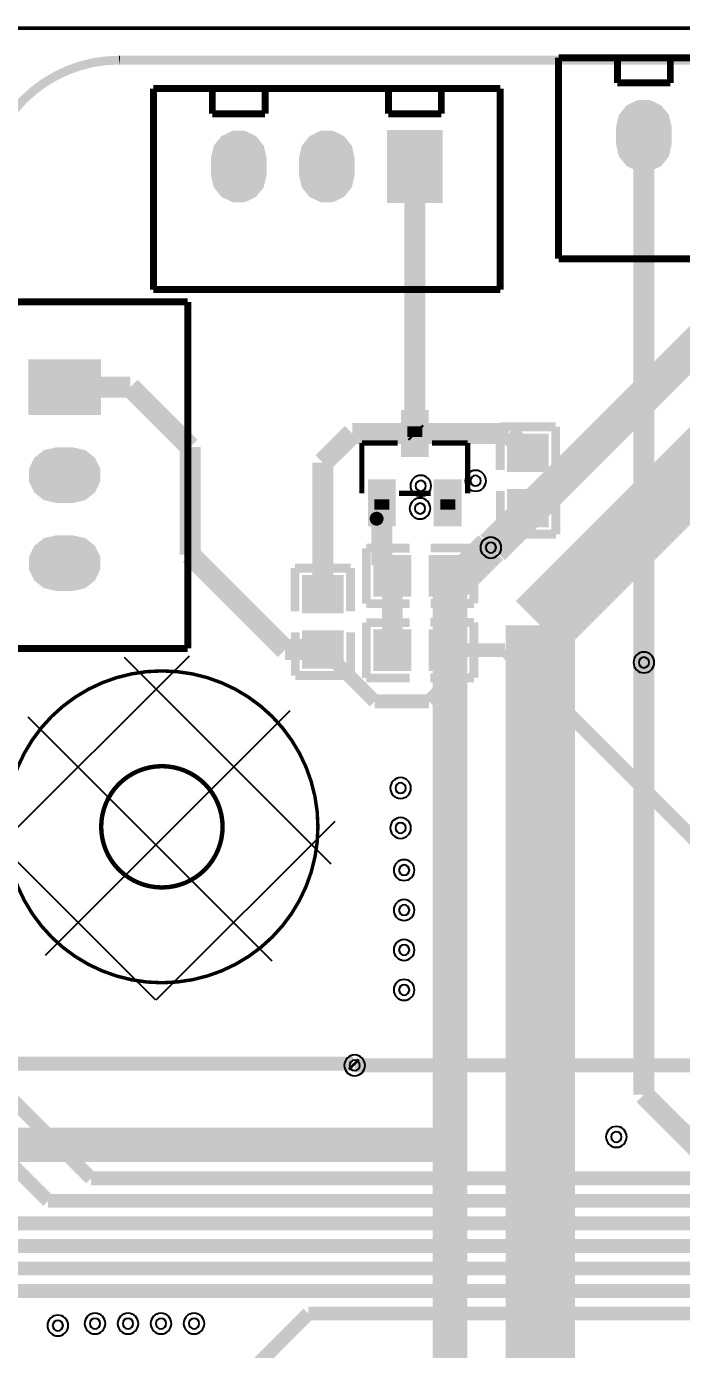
# Model space of a CAD drawing. Header units: millimetres. Extents: x 0 to 135, y -1 to 106.
# Drawn here: x 45.66 to 64.55, y 61.76 to 99.95 of the extents above; entities that cross this region are included whole.
import ezdxf

# ---------------------------------------------------------------- set-up
doc = ezdxf.new("R2010")
doc.units = ezdxf.units.MM
doc.header["$MEASUREMENT"] = 0
for name, color, linetype, true_color in [('Board-Outline-Layer', 7, 'Continuous', 0xff00ff), ('Bottom-Layer', 7, 'Continuous', 0x0000ff), ('Bottom-Paste-Mask-Layer', 7, 'Continuous', 0x800000), ('Bottom-Solder-Mask-Layer', 7, 'Continuous', 0xaa00ff), ('Document-Layer', 7, 'Continuous', 0x6464ff), ('Hole-Layer', 7, 'Continuous', 0x222222), ('Multi-Layer', 7, 'Continuous', 0xc0c0c0), ('Pin-Soldering-Layer', 7, 'Continuous', 0xcc9999), ('Top-Layer', 7, 'Continuous', 0xff0000), ('Top-Paste-Mask-Layer', 7, 'Continuous', 0x808080), ('Top-Silkscreen-Layer', 7, 'Continuous', 0xffcc00), ('Top-Solder-Mask-Layer', 7, 'Continuous', 0x800080)]:
    doc.layers.add(name, color=color, linetype=linetype, true_color=true_color)

msp = doc.modelspace()

# ---------------------------------------------------------------- hatches: boundary and pattern name
at = {"layer": 'Bottom-Layer'}
for points in [[(62.715, 97.047), (62.789, 97.373), (62.997, 97.633), (63.298, 97.778), (63.632, 97.778), (63.933, 97.633), (64.141, 97.373), (64.215, 97.047), (64.215, 96.547), (64.141, 96.222), (63.933, 95.961), (63.632, 95.816), (63.298, 95.816), (62.997, 95.961), (62.789, 96.222), (62.715, 96.547)], [(51.031, 96.158), (51.105, 96.484), (51.313, 96.744), (51.614, 96.889), (51.948, 96.889), (52.249, 96.744), (52.457, 96.484), (52.531, 96.158), (52.531, 95.658), (52.457, 95.333), (52.249, 95.072), (51.948, 94.927), (51.614, 94.927), (51.313, 95.072), (51.105, 95.333), (51.031, 95.658)], [(53.571, 96.158), (53.645, 96.484), (53.853, 96.744), (54.154, 96.889), (54.488, 96.889), (54.789, 96.744), (54.997, 96.484), (55.071, 96.158), (55.071, 95.658), (54.997, 95.333), (54.789, 95.072), (54.488, 94.927), (54.154, 94.927), (53.853, 95.072), (53.645, 95.333), (53.571, 95.658)], [(57.611, 96.908), (57.611, 94.908), (56.111, 94.908), (56.111, 96.908)], [(45.76, 90.29), (47.76, 90.29), (47.76, 88.79), (45.76, 88.79)], [(46.51, 86.25), (46.185, 86.325), (45.924, 86.533), (45.779, 86.833), (45.779, 87.167), (45.924, 87.468), (46.185, 87.676), (46.51, 87.75), (47.01, 87.75), (47.335, 87.676), (47.596, 87.468), (47.741, 87.167), (47.741, 86.833), (47.596, 86.533), (47.335, 86.325), (47.01, 86.25)], [(46.51, 83.71), (46.185, 83.784), (45.924, 83.993), (45.779, 84.293), (45.779, 84.627), (45.924, 84.928), (46.185, 85.136), (46.51, 85.21), (47.01, 85.21), (47.335, 85.136), (47.596, 84.928), (47.741, 84.627), (47.741, 84.293), (47.596, 83.993), (47.335, 83.784), (47.01, 83.71)]]:
    msp.add_hatch(color=256, dxfattribs=at).paths.add_polyline_path(points)
at = {"layer": 'Bottom-Paste-Mask-Layer'}
for points in [[(62.715, 97.047), (62.789, 97.373), (62.997, 97.633), (63.298, 97.778), (63.632, 97.778), (63.933, 97.633), (64.141, 97.373), (64.215, 97.047), (64.215, 96.547), (64.141, 96.222), (63.933, 95.961), (63.632, 95.816), (63.298, 95.816), (62.997, 95.961), (62.789, 96.222), (62.715, 96.547)], [(51.031, 96.158), (51.105, 96.484), (51.313, 96.744), (51.614, 96.889), (51.948, 96.889), (52.249, 96.744), (52.457, 96.484), (52.531, 96.158), (52.531, 95.658), (52.457, 95.333), (52.249, 95.072), (51.948, 94.927), (51.614, 94.927), (51.313, 95.072), (51.105, 95.333), (51.031, 95.658)], [(53.571, 96.158), (53.645, 96.484), (53.853, 96.744), (54.154, 96.889), (54.488, 96.889), (54.789, 96.744), (54.997, 96.484), (55.071, 96.158), (55.071, 95.658), (54.997, 95.333), (54.789, 95.072), (54.488, 94.927), (54.154, 94.927), (53.853, 95.072), (53.645, 95.333), (53.571, 95.658)], [(57.611, 96.908), (57.611, 94.908), (56.111, 94.908), (56.111, 96.908)], [(45.76, 90.29), (47.76, 90.29), (47.76, 88.79), (45.76, 88.79)], [(46.51, 86.25), (46.185, 86.325), (45.924, 86.533), (45.779, 86.833), (45.779, 87.167), (45.924, 87.468), (46.185, 87.676), (46.51, 87.75), (47.01, 87.75), (47.335, 87.676), (47.596, 87.468), (47.741, 87.167), (47.741, 86.833), (47.596, 86.533), (47.335, 86.325), (47.01, 86.25)], [(46.51, 83.71), (46.185, 83.784), (45.924, 83.993), (45.779, 84.293), (45.779, 84.627), (45.924, 84.928), (46.185, 85.136), (46.51, 85.21), (47.01, 85.21), (47.335, 85.136), (47.596, 84.928), (47.741, 84.627), (47.741, 84.293), (47.596, 83.993), (47.335, 83.784), (47.01, 83.71)]]:
    msp.add_hatch(color=256, dxfattribs=at).paths.add_polyline_path(points)
at = {"layer": 'Bottom-Solder-Mask-Layer'}
for points in [[(62.664, 97.047), (62.743, 97.395), (62.966, 97.673), (63.287, 97.828), (63.643, 97.828), (63.964, 97.673), (64.187, 97.395), (64.266, 97.047), (64.266, 96.547), (64.187, 96.2), (63.964, 95.921), (63.643, 95.766), (63.287, 95.766), (62.966, 95.921), (62.743, 96.2), (62.664, 96.547)], [(50.98, 96.158), (51.059, 96.506), (51.282, 96.784), (51.603, 96.939), (51.959, 96.939), (52.28, 96.784), (52.503, 96.506), (52.582, 96.158), (52.582, 95.658), (52.503, 95.311), (52.28, 95.032), (51.959, 94.877), (51.603, 94.877), (51.282, 95.032), (51.059, 95.311), (50.98, 95.658)], [(53.52, 96.158), (53.599, 96.506), (53.822, 96.784), (54.143, 96.939), (54.499, 96.939), (54.82, 96.784), (55.043, 96.506), (55.122, 96.158), (55.122, 95.658), (55.043, 95.311), (54.82, 95.032), (54.499, 94.877), (54.143, 94.877), (53.822, 95.032), (53.599, 95.311), (53.52, 95.658)], [(57.662, 96.959), (57.662, 94.857), (56.06, 94.857), (56.06, 96.959)], [(45.709, 90.341), (47.811, 90.341), (47.811, 88.739), (45.709, 88.739)], [(46.51, 86.199), (46.162, 86.279), (45.884, 86.501), (45.729, 86.822), (45.729, 87.178), (45.884, 87.5), (46.162, 87.722), (46.51, 87.801), (47.01, 87.801), (47.357, 87.722), (47.636, 87.5), (47.791, 87.178), (47.791, 86.822), (47.636, 86.501), (47.357, 86.279), (47.01, 86.199)], [(46.51, 83.659), (46.162, 83.739), (45.884, 83.961), (45.729, 84.282), (45.729, 84.638), (45.884, 84.96), (46.162, 85.182), (46.51, 85.261), (47.01, 85.261), (47.357, 85.182), (47.636, 84.96), (47.791, 84.638), (47.791, 84.282), (47.636, 83.961), (47.357, 83.739), (47.01, 83.659)]]:
    msp.add_hatch(color=256, dxfattribs=at).paths.add_polyline_path(points)
at = {"layer": 'Hole-Layer'}
for points in [[(63.015, 96.797, 1), (63.915, 96.797, 1)], [(51.331, 95.908, 1), (52.231, 95.908, 1)], [(53.871, 95.908, 1), (54.771, 95.908, 1)], [(56.411, 95.908, 1), (57.311, 95.908, 1)], [(46.31, 89.54, 1), (47.21, 89.54, 1)], [(46.31, 87, 1), (47.21, 87, 1)], [(46.31, 84.46, 1), (47.21, 84.46, 1)]]:
    msp.add_hatch(color=256, dxfattribs=at).paths.add_polyline_path(points)
at = {"layer": 'Multi-Layer'}
for points in [[(62.715, 97.047), (62.789, 97.373), (62.997, 97.633), (63.298, 97.778), (63.632, 97.778), (63.933, 97.633), (64.141, 97.373), (64.215, 97.047), (64.215, 96.547), (64.141, 96.222), (63.933, 95.961), (63.632, 95.816), (63.298, 95.816), (62.997, 95.961), (62.789, 96.222), (62.715, 96.547)], [(62.715, 97.047), (62.789, 97.373), (62.997, 97.633), (63.298, 97.778), (63.632, 97.778), (63.933, 97.633), (64.141, 97.373), (64.215, 97.047), (64.215, 96.547), (64.141, 96.222), (63.933, 95.961), (63.632, 95.816), (63.298, 95.816), (62.997, 95.961), (62.789, 96.222), (62.715, 96.547)], [(62.715, 97.047), (62.789, 97.373), (62.997, 97.633), (63.298, 97.778), (63.632, 97.778), (63.933, 97.633), (64.141, 97.373), (64.215, 97.047), (64.215, 96.547), (64.141, 96.222), (63.933, 95.961), (63.632, 95.816), (63.298, 95.816), (62.997, 95.961), (62.789, 96.222), (62.715, 96.547)], [(51.031, 96.158), (51.105, 96.484), (51.313, 96.744), (51.614, 96.889), (51.948, 96.889), (52.249, 96.744), (52.457, 96.484), (52.531, 96.158), (52.531, 95.658), (52.457, 95.333), (52.249, 95.072), (51.948, 94.927), (51.614, 94.927), (51.313, 95.072), (51.105, 95.333), (51.031, 95.658)], [(51.031, 96.158), (51.105, 96.484), (51.313, 96.744), (51.614, 96.889), (51.948, 96.889), (52.249, 96.744), (52.457, 96.484), (52.531, 96.158), (52.531, 95.658), (52.457, 95.333), (52.249, 95.072), (51.948, 94.927), (51.614, 94.927), (51.313, 95.072), (51.105, 95.333), (51.031, 95.658)], [(51.031, 96.158), (51.105, 96.484), (51.313, 96.744), (51.614, 96.889), (51.948, 96.889), (52.249, 96.744), (52.457, 96.484), (52.531, 96.158), (52.531, 95.658), (52.457, 95.333), (52.249, 95.072), (51.948, 94.927), (51.614, 94.927), (51.313, 95.072), (51.105, 95.333), (51.031, 95.658)], [(53.571, 96.158), (53.645, 96.484), (53.853, 96.744), (54.154, 96.889), (54.488, 96.889), (54.789, 96.744), (54.997, 96.484), (55.071, 96.158), (55.071, 95.658), (54.997, 95.333), (54.789, 95.072), (54.488, 94.927), (54.154, 94.927), (53.853, 95.072), (53.645, 95.333), (53.571, 95.658)], [(53.571, 96.158), (53.645, 96.484), (53.853, 96.744), (54.154, 96.889), (54.488, 96.889), (54.789, 96.744), (54.997, 96.484), (55.071, 96.158), (55.071, 95.658), (54.997, 95.333), (54.789, 95.072), (54.488, 94.927), (54.154, 94.927), (53.853, 95.072), (53.645, 95.333), (53.571, 95.658)], [(53.571, 96.158), (53.645, 96.484), (53.853, 96.744), (54.154, 96.889), (54.488, 96.889), (54.789, 96.744), (54.997, 96.484), (55.071, 96.158), (55.071, 95.658), (54.997, 95.333), (54.789, 95.072), (54.488, 94.927), (54.154, 94.927), (53.853, 95.072), (53.645, 95.333), (53.571, 95.658)], [(57.611, 96.908), (57.611, 94.908), (56.111, 94.908), (56.111, 96.908)], [(57.611, 96.908), (57.611, 94.908), (56.111, 94.908), (56.111, 96.908)], [(57.611, 96.908), (57.611, 94.908), (56.111, 94.908), (56.111, 96.908)], [(45.76, 90.29), (47.76, 90.29), (47.76, 88.79), (45.76, 88.79)], [(45.76, 90.29), (47.76, 90.29), (47.76, 88.79), (45.76, 88.79)], [(45.76, 90.29), (47.76, 90.29), (47.76, 88.79), (45.76, 88.79)], [(46.51, 86.25), (46.185, 86.325), (45.924, 86.533), (45.779, 86.833), (45.779, 87.167), (45.924, 87.468), (46.185, 87.676), (46.51, 87.75), (47.01, 87.75), (47.335, 87.676), (47.596, 87.468), (47.741, 87.167), (47.741, 86.833), (47.596, 86.533), (47.335, 86.325), (47.01, 86.25)], [(46.51, 86.25), (46.185, 86.325), (45.924, 86.533), (45.779, 86.833), (45.779, 87.167), (45.924, 87.468), (46.185, 87.676), (46.51, 87.75), (47.01, 87.75), (47.335, 87.676), (47.596, 87.468), (47.741, 87.167), (47.741, 86.833), (47.596, 86.533), (47.335, 86.325), (47.01, 86.25)], [(46.51, 86.25), (46.185, 86.325), (45.924, 86.533), (45.779, 86.833), (45.779, 87.167), (45.924, 87.468), (46.185, 87.676), (46.51, 87.75), (47.01, 87.75), (47.335, 87.676), (47.596, 87.468), (47.741, 87.167), (47.741, 86.833), (47.596, 86.533), (47.335, 86.325), (47.01, 86.25)], [(46.51, 83.71), (46.185, 83.784), (45.924, 83.993), (45.779, 84.293), (45.779, 84.627), (45.924, 84.928), (46.185, 85.136), (46.51, 85.21), (47.01, 85.21), (47.335, 85.136), (47.596, 84.928), (47.741, 84.627), (47.741, 84.293), (47.596, 83.993), (47.335, 83.784), (47.01, 83.71)], [(46.51, 83.71), (46.185, 83.784), (45.924, 83.993), (45.779, 84.293), (45.779, 84.627), (45.924, 84.928), (46.185, 85.136), (46.51, 85.21), (47.01, 85.21), (47.335, 85.136), (47.596, 84.928), (47.741, 84.627), (47.741, 84.293), (47.596, 83.993), (47.335, 83.784), (47.01, 83.71)], [(46.51, 83.71), (46.185, 83.784), (45.924, 83.993), (45.779, 84.293), (45.779, 84.627), (45.924, 84.928), (46.185, 85.136), (46.51, 85.21), (47.01, 85.21), (47.335, 85.136), (47.596, 84.928), (47.741, 84.627), (47.741, 84.293), (47.596, 83.993), (47.335, 83.784), (47.01, 83.71)]]:
    msp.add_hatch(color=256, dxfattribs=at).paths.add_polyline_path(points)
h = msp.add_hatch(dxfattribs=at)
h.set_pattern_fill('ANSI37', color=256, style=0)
h.set_pattern_definition([(45, (0, 0), (-2.24506, 2.24506), []), (135, (0, 0), (-2.24506, -2.24506), [])])
h.paths.add_polyline_path([(44.565, 76.851, 1), (54.565, 76.851, 1)])
at = {"layer": 'Pin-Soldering-Layer'}
for points in [[(56.643, 88.404), (57.073, 88.404), (57.073, 88.104), (56.643, 88.104)], [(55.693, 86.304), (56.123, 86.304), (56.123, 86.004), (55.693, 86.004)], [(57.593, 86.304), (58.023, 86.304), (58.023, 86.004), (57.593, 86.004)]]:
    msp.add_hatch(color=256, dxfattribs=at).paths.add_polyline_path(points)
at = {"layer": 'Top-Layer'}
for points in [[(62.715, 97.047), (62.789, 97.373), (62.997, 97.633), (63.298, 97.778), (63.632, 97.778), (63.933, 97.633), (64.141, 97.373), (64.215, 97.047), (64.215, 96.547), (64.141, 96.222), (63.933, 95.961), (63.632, 95.816), (63.298, 95.816), (62.997, 95.961), (62.789, 96.222), (62.715, 96.547)], [(51.031, 96.158), (51.105, 96.484), (51.313, 96.744), (51.614, 96.889), (51.948, 96.889), (52.249, 96.744), (52.457, 96.484), (52.531, 96.158), (52.531, 95.658), (52.457, 95.333), (52.249, 95.072), (51.948, 94.927), (51.614, 94.927), (51.313, 95.072), (51.105, 95.333), (51.031, 95.658)], [(53.571, 96.158), (53.645, 96.484), (53.853, 96.744), (54.154, 96.889), (54.488, 96.889), (54.789, 96.744), (54.997, 96.484), (55.071, 96.158), (55.071, 95.658), (54.997, 95.333), (54.789, 95.072), (54.488, 94.927), (54.154, 94.927), (53.853, 95.072), (53.645, 95.333), (53.571, 95.658)], [(57.611, 96.908), (57.611, 94.908), (56.111, 94.908), (56.111, 96.908)], [(45.76, 90.29), (47.76, 90.29), (47.76, 88.79), (45.76, 88.79)], [(56.508, 88.829), (57.208, 88.829), (57.208, 87.579), (56.508, 87.579)], [(60.672, 87.147), (59.572, 87.147), (59.572, 88.147), (60.672, 88.147)], [(46.51, 86.25), (46.185, 86.325), (45.924, 86.533), (45.779, 86.833), (45.779, 87.167), (45.924, 87.468), (46.185, 87.676), (46.51, 87.75), (47.01, 87.75), (47.335, 87.676), (47.596, 87.468), (47.741, 87.167), (47.741, 86.833), (47.596, 86.533), (47.335, 86.325), (47.01, 86.25)], [(55.558, 86.829), (56.258, 86.829), (56.258, 85.579), (55.558, 85.579)], [(57.458, 86.829), (58.158, 86.829), (58.158, 85.579), (57.458, 85.579)], [(60.672, 85.547), (59.572, 85.547), (59.572, 86.547), (60.672, 86.547)], [(46.51, 83.71), (46.185, 83.784), (45.924, 83.993), (45.779, 84.293), (45.779, 84.627), (45.924, 84.928), (46.185, 85.136), (46.51, 85.21), (47.01, 85.21), (47.335, 85.136), (47.596, 84.928), (47.741, 84.627), (47.741, 84.293), (47.596, 83.993), (47.335, 83.784), (47.01, 83.71)], [(56.711, 84.643), (56.711, 83.543), (55.711, 83.543), (55.711, 84.643)], [(58.311, 84.643), (58.311, 83.543), (57.311, 83.543), (57.311, 84.643)], [(54.756, 83.067), (53.656, 83.067), (53.656, 84.067), (54.756, 84.067)], [(55.711, 81.401), (55.711, 82.501), (56.711, 82.501), (56.711, 81.401)], [(57.311, 81.401), (57.311, 82.501), (58.311, 82.501), (58.311, 81.401)], [(54.756, 81.467), (53.656, 81.467), (53.656, 82.467), (54.756, 82.467)]]:
    msp.add_hatch(color=256, dxfattribs=at).paths.add_polyline_path(points)
at = {"layer": 'Top-Paste-Mask-Layer'}
for points in [[(62.715, 97.047), (62.789, 97.373), (62.997, 97.633), (63.298, 97.778), (63.632, 97.778), (63.933, 97.633), (64.141, 97.373), (64.215, 97.047), (64.215, 96.547), (64.141, 96.222), (63.933, 95.961), (63.632, 95.816), (63.298, 95.816), (62.997, 95.961), (62.789, 96.222), (62.715, 96.547)], [(51.031, 96.158), (51.105, 96.484), (51.313, 96.744), (51.614, 96.889), (51.948, 96.889), (52.249, 96.744), (52.457, 96.484), (52.531, 96.158), (52.531, 95.658), (52.457, 95.333), (52.249, 95.072), (51.948, 94.927), (51.614, 94.927), (51.313, 95.072), (51.105, 95.333), (51.031, 95.658)], [(53.571, 96.158), (53.645, 96.484), (53.853, 96.744), (54.154, 96.889), (54.488, 96.889), (54.789, 96.744), (54.997, 96.484), (55.071, 96.158), (55.071, 95.658), (54.997, 95.333), (54.789, 95.072), (54.488, 94.927), (54.154, 94.927), (53.853, 95.072), (53.645, 95.333), (53.571, 95.658)], [(57.611, 96.908), (57.611, 94.908), (56.111, 94.908), (56.111, 96.908)], [(45.76, 90.29), (47.76, 90.29), (47.76, 88.79), (45.76, 88.79)], [(56.508, 88.829), (57.208, 88.829), (57.208, 87.579), (56.508, 87.579)], [(60.672, 87.147), (59.572, 87.147), (59.572, 88.147), (60.672, 88.147)], [(46.51, 86.25), (46.185, 86.325), (45.924, 86.533), (45.779, 86.833), (45.779, 87.167), (45.924, 87.468), (46.185, 87.676), (46.51, 87.75), (47.01, 87.75), (47.335, 87.676), (47.596, 87.468), (47.741, 87.167), (47.741, 86.833), (47.596, 86.533), (47.335, 86.325), (47.01, 86.25)], [(55.558, 86.829), (56.258, 86.829), (56.258, 85.579), (55.558, 85.579)], [(57.458, 86.829), (58.158, 86.829), (58.158, 85.579), (57.458, 85.579)], [(60.672, 85.547), (59.572, 85.547), (59.572, 86.547), (60.672, 86.547)], [(46.51, 83.71), (46.185, 83.784), (45.924, 83.993), (45.779, 84.293), (45.779, 84.627), (45.924, 84.928), (46.185, 85.136), (46.51, 85.21), (47.01, 85.21), (47.335, 85.136), (47.596, 84.928), (47.741, 84.627), (47.741, 84.293), (47.596, 83.993), (47.335, 83.784), (47.01, 83.71)], [(56.711, 84.643), (56.711, 83.543), (55.711, 83.543), (55.711, 84.643)], [(58.311, 84.643), (58.311, 83.543), (57.311, 83.543), (57.311, 84.643)], [(54.756, 83.067), (53.656, 83.067), (53.656, 84.067), (54.756, 84.067)], [(55.711, 81.401), (55.711, 82.501), (56.711, 82.501), (56.711, 81.401)], [(57.311, 81.401), (57.311, 82.501), (58.311, 82.501), (58.311, 81.401)], [(54.756, 81.467), (53.656, 81.467), (53.656, 82.467), (54.756, 82.467)]]:
    msp.add_hatch(color=256, dxfattribs=at).paths.add_polyline_path(points)
at = {"layer": 'Top-Solder-Mask-Layer'}
for points in [[(62.664, 97.047), (62.743, 97.395), (62.966, 97.673), (63.287, 97.828), (63.643, 97.828), (63.964, 97.673), (64.187, 97.395), (64.266, 97.047), (64.266, 96.547), (64.187, 96.2), (63.964, 95.921), (63.643, 95.766), (63.287, 95.766), (62.966, 95.921), (62.743, 96.2), (62.664, 96.547)], [(50.98, 96.158), (51.059, 96.506), (51.282, 96.784), (51.603, 96.939), (51.959, 96.939), (52.28, 96.784), (52.503, 96.506), (52.582, 96.158), (52.582, 95.658), (52.503, 95.311), (52.28, 95.032), (51.959, 94.877), (51.603, 94.877), (51.282, 95.032), (51.059, 95.311), (50.98, 95.658)], [(53.52, 96.158), (53.599, 96.506), (53.822, 96.784), (54.143, 96.939), (54.499, 96.939), (54.82, 96.784), (55.043, 96.506), (55.122, 96.158), (55.122, 95.658), (55.043, 95.311), (54.82, 95.032), (54.499, 94.877), (54.143, 94.877), (53.822, 95.032), (53.599, 95.311), (53.52, 95.658)], [(57.662, 96.959), (57.662, 94.857), (56.06, 94.857), (56.06, 96.959)], [(45.709, 90.341), (47.811, 90.341), (47.811, 88.739), (45.709, 88.739)], [(56.457, 88.88), (57.259, 88.88), (57.259, 87.528), (56.457, 87.528)], [(60.723, 87.096), (59.521, 87.096), (59.521, 88.198), (60.723, 88.198)], [(46.51, 86.199), (46.162, 86.279), (45.884, 86.501), (45.729, 86.822), (45.729, 87.178), (45.884, 87.5), (46.162, 87.722), (46.51, 87.801), (47.01, 87.801), (47.357, 87.722), (47.636, 87.5), (47.791, 87.178), (47.791, 86.822), (47.636, 86.501), (47.357, 86.279), (47.01, 86.199)], [(55.507, 86.88), (56.309, 86.88), (56.309, 85.528), (55.507, 85.528)], [(57.407, 86.88), (58.209, 86.88), (58.209, 85.528), (57.407, 85.528)], [(60.723, 85.496), (59.521, 85.496), (59.521, 86.598), (60.723, 86.598)], [(46.51, 83.659), (46.162, 83.739), (45.884, 83.961), (45.729, 84.282), (45.729, 84.638), (45.884, 84.96), (46.162, 85.182), (46.51, 85.261), (47.01, 85.261), (47.357, 85.182), (47.636, 84.96), (47.791, 84.638), (47.791, 84.282), (47.636, 83.961), (47.357, 83.739), (47.01, 83.659)], [(56.762, 84.694), (56.762, 83.492), (55.66, 83.492), (55.66, 84.694)], [(58.362, 84.694), (58.362, 83.492), (57.26, 83.492), (57.26, 84.694)], [(54.807, 83.016), (53.605, 83.016), (53.605, 84.118), (54.807, 84.118)], [(54.807, 81.416), (53.605, 81.416), (53.605, 82.518), (54.807, 82.518)], [(55.66, 81.35), (55.66, 82.552), (56.762, 82.552), (56.762, 81.35)], [(57.26, 81.35), (57.26, 82.552), (58.362, 82.552), (58.362, 81.35)]]:
    msp.add_hatch(color=256, dxfattribs=at).paths.add_polyline_path(points)

# ---------------------------------------------------------------- linework, layer by layer
at = {"layer": 'Board-Outline-Layer', "const_width": 0.1}
msp.add_lwpolyline([(0, 0), (0, 99.9), (134, 99.9), (134, 0)], close=True, dxfattribs=at)
at = {"layer": 'Board-Outline-Layer', "const_width": 0.127}
msp.add_lwpolyline([(47.815, 76.851, 1), (51.315, 76.851, 1)], format="xyb", close=True, dxfattribs=at)
at = {"layer": 'Bottom-Layer'}
for points, const_width in [([(72.362, 94.548), (60.479, 82.665)], 2), ([(65.273, 91.08), (59.102, 84.909)], 1), ([(59.051, 84.909), (57.878, 83.736)], 1), ([(59.102, 84.909), (59.051, 84.909)], 1), ([(57.878, 83.736), (57.878, 67.673)], 1), ([(60.479, 82.665), (60.479, 37.223)], 2), ([(63.465, 81.594), (63.465, 69.122)], 0.6), ([(35.591, 70.017), (55.073, 70.017)], 0.4), ([(55.073, 70.017), (55.124, 69.966)], 0.4), ([(63.465, 69.122), (70.781, 61.806)], 0.6), ([(57.878, 67.673), (29.599, 67.673)], 1), ([(57.878, 67.673), (57.878, 38.295)], 1)]:
    msp.add_lwpolyline(points, dxfattribs=dict(at, const_width=const_width))
at = {"layer": 'Document-Layer', "const_width": 0.2}
msp.add_lwpolyline([(55.658, 85.744, 1), (55.858, 85.744, 1)], format="xyb", close=True, dxfattribs=at)
msp.add_lwpolyline([(55.658, 85.744, 1), (55.858, 85.744, 1)], format="xyb", close=True, dxfattribs=at)
at = {"layer": 'Hole-Layer'}
for points in [[(56.881, 86.693, 1), (57.181, 86.693), (57.181, 86.693, 1), (56.881, 86.693)], [(58.462, 86.838, 1), (58.762, 86.838), (58.762, 86.838, 1), (58.462, 86.838)], [(56.86, 86.038, 1), (57.16, 86.038), (57.16, 86.038, 1), (56.86, 86.038)], [(58.901, 84.909, 1), (59.201, 84.909), (59.201, 84.909, 1), (58.901, 84.909)], [(63.315, 81.594, 1), (63.615, 81.594), (63.615, 81.594, 1), (63.315, 81.594)], [(56.299, 77.97, 1), (56.599, 77.97), (56.599, 77.97, 1), (56.299, 77.97)], [(56.299, 76.818, 1), (56.599, 76.818), (56.599, 76.818, 1), (56.299, 76.818)], [(56.401, 75.601, 1), (56.701, 75.601), (56.701, 75.601, 1), (56.401, 75.601)], [(56.401, 74.449, 1), (56.701, 74.449), (56.701, 74.449, 1), (56.401, 74.449)], [(56.401, 73.297, 1), (56.701, 73.297), (56.701, 73.297, 1), (56.401, 73.297)], [(56.401, 72.145, 1), (56.701, 72.145), (56.701, 72.145, 1), (56.401, 72.145)], [(54.974, 69.966, 1), (55.274, 69.966), (55.274, 69.966, 1), (54.974, 69.966)], [(62.521, 67.902, 1), (62.821, 67.902), (62.821, 67.902, 1), (62.521, 67.902)], [(47.486, 62.514, 1), (47.786, 62.514), (47.786, 62.514, 1), (47.486, 62.514)], [(48.438, 62.514, 1), (48.738, 62.514), (48.738, 62.514, 1), (48.438, 62.514)], [(49.39, 62.514, 1), (49.69, 62.514), (49.69, 62.514, 1), (49.39, 62.514)], [(50.342, 62.514, 1), (50.642, 62.514), (50.642, 62.514, 1), (50.342, 62.514)], [(46.414, 62.457, 1), (46.714, 62.457), (46.714, 62.457, 1), (46.414, 62.457)]]:
    msp.add_lwpolyline(points, format="xyb", dxfattribs=at)
at = {"layer": 'Multi-Layer'}
for points in [[(58.312, 86.838, 1), (58.912, 86.838, 1)], [(56.731, 86.693, 1), (57.331, 86.693, 1)], [(56.71, 86.038, 1), (57.31, 86.038, 1)], [(58.751, 84.909, 1), (59.351, 84.909, 1)], [(63.165, 81.594, 1), (63.765, 81.594, 1)], [(56.149, 77.97, 1), (56.749, 77.97, 1)], [(56.149, 76.818, 1), (56.749, 76.818, 1)], [(56.251, 75.601, 1), (56.851, 75.601, 1)], [(56.251, 74.449, 1), (56.851, 74.449, 1)], [(56.251, 73.297, 1), (56.851, 73.297, 1)], [(56.251, 72.145, 1), (56.851, 72.145, 1)], [(54.824, 69.966, 1), (55.424, 69.966, 1)], [(62.371, 67.902, 1), (62.971, 67.902, 1)], [(46.264, 62.457, 1), (46.864, 62.457, 1)], [(47.336, 62.514, 1), (47.936, 62.514, 1)], [(48.288, 62.514, 1), (48.888, 62.514, 1)], [(49.24, 62.514, 1), (49.84, 62.514, 1)], [(50.192, 62.514, 1), (50.792, 62.514, 1)]]:
    msp.add_lwpolyline(points, format="xyb", close=True, dxfattribs=at)
at = {"layer": 'Pin-Soldering-Layer', "const_width": 0.00508}
for points in [[(56.643, 88.404), (57.073, 88.404), (57.073, 88.104), (56.643, 88.104)], [(55.693, 86.304), (56.123, 86.304), (56.123, 86.004), (55.693, 86.004)], [(57.593, 86.304), (58.023, 86.304), (58.023, 86.004), (57.593, 86.004)]]:
    msp.add_lwpolyline(points, close=True, dxfattribs=at)
at = {"layer": 'Top-Layer'}
for points, const_width in [([(63.465, 96.797), (63.465, 81.594)], 0.6), ([(56.861, 88.252), (56.861, 95.908)], 0.6), ([(22.604, 91.623), (47.522, 66.705)], 0.4), ([(48.657, 89.54), (46.76, 89.54)], 0.6), ([(50.381, 87.816), (48.657, 89.54)], 0.6), ([(23.257, 89.083), (46.285, 66.055)], 0.4), ([(54.206, 87.357), (55.053, 88.204)], 0.6), ([(55.053, 88.204), (56.858, 88.204)], 0.6), ([(56.909, 88.204), (56.858, 88.204)], 0.6), ([(56.909, 88.204), (56.861, 88.252)], 0.6), ([(59.565, 88.204), (56.909, 88.204)], 0.6), ([(60.122, 87.647), (59.565, 88.204)], 0.6), ([(50.381, 84.705), (50.381, 87.816)], 0.6), ([(54.206, 83.567), (54.206, 87.357)], 0.6), ([(55.908, 86.204), (55.908, 84.396)], 0.6), ([(58.168, 84.093), (60.122, 86.047)], 0.6), ([(53.119, 81.967), (50.381, 84.705)], 0.6), ([(55.908, 84.396), (56.211, 84.093)], 0.6), ([(56.211, 84.093), (56.211, 81.951)], 0.6), ([(57.811, 84.093), (58.168, 84.093)], 0.6), ([(54.206, 81.967), (53.119, 81.967)], 0.6), ([(54.206, 81.967), (55.701, 80.472)], 0.4), ([(57.811, 81.951), (59.459, 81.951)], 0.4), ([(57.811, 81.017), (57.811, 81.951)], 0.4), ([(59.459, 81.951), (68.945, 72.465)], 0.4), ([(57.266, 80.472), (57.811, 81.017)], 0.4), ([(55.701, 80.472), (57.266, 80.472)], 0.4), ([(55.124, 69.966), (73.637, 69.966)], 0.4), ([(47.522, 66.705), (100.986, 66.705)], 0.4), ([(46.285, 66.055), (100.986, 66.055)], 0.4), ([(45.048, 65.405), (100.986, 65.405)], 0.4), ([(43.556, 64.754), (100.986, 64.754)], 0.4), ([(42.692, 64.104), (100.986, 64.104)], 0.4), ([(42.169, 63.454), (100.986, 63.454)], 0.4), ([(51.621, 60.633), (53.793, 62.804)], 0.4), ([(53.793, 62.804), (100.986, 62.804)], 0.4)]:
    msp.add_lwpolyline(points, dxfattribs=dict(at, const_width=const_width))
at = {"layer": 'Top-Silkscreen-Layer'}
for points, const_width in [([(101.692, 24.617, -0.414), (97.799, 20.724), (48.098, 20.724, -0.102), (48.048, 20.734), (48.048, 20.734, -0.374), (44.446, 24.361), (44.446, 24.361, -0.092), (44.438, 24.407), (44.438, 95.085, -0.414), (48.331, 98.979, -0.02), (48.352, 98.979), (98.085, 98.979, -0.125), (98.146, 98.963, -0.369), (101.684, 95.345), (101.684, 95.345, -0.093), (101.692, 95.299), (101.692, 24.617)], 0.254), ([(45.065, 76.851, 1), (54.065, 76.851), (54.065, 76.851, 1), (45.065, 76.851)], 0.1)]:
    msp.add_lwpolyline(points, format="xyb", dxfattribs=dict(at, const_width=const_width))
for points, const_width in [([(61.005, 93.247), (61.005, 99.047)], 0.2), ([(71.005, 99.047), (61.005, 99.047)], 0.2), ([(61.005, 93.247), (61.005, 99.047)], 0.2), ([(71.005, 99.047), (61.005, 99.047)], 0.2), ([(62.703, 98.321), (62.703, 99.047)], 0.2), ([(62.703, 98.321), (62.703, 99.047)], 0.2), ([(64.227, 98.448), (64.227, 99.047)], 0.2), ([(64.227, 98.448), (64.227, 99.047)], 0.2), ([(64.227, 98.321), (64.227, 98.448)], 0.2), ([(64.227, 98.321), (64.227, 98.448)], 0.2), ([(49.321, 92.358), (49.321, 98.158)], 0.2), ([(59.321, 98.158), (49.321, 98.158)], 0.2), ([(49.321, 92.358), (49.321, 98.158)], 0.2), ([(59.321, 98.158), (49.321, 98.158)], 0.2), ([(51.019, 97.432), (51.019, 98.158)], 0.2), ([(51.019, 97.432), (51.019, 98.158)], 0.2), ([(52.543, 97.559), (52.543, 98.158)], 0.2), ([(52.543, 97.559), (52.543, 98.158)], 0.2), ([(56.099, 97.432), (56.099, 98.158)], 0.2), ([(56.099, 97.432), (56.099, 98.158)], 0.2), ([(57.623, 97.432), (57.623, 98.158)], 0.2), ([(57.623, 97.432), (57.623, 98.158)], 0.2), ([(59.321, 92.358), (59.321, 98.158)], 0.2), ([(59.321, 92.358), (59.321, 98.158)], 0.2), ([(64.227, 98.321), (62.703, 98.321)], 0.2), ([(64.227, 98.321), (62.703, 98.321)], 0.2), ([(52.543, 97.432), (51.019, 97.432)], 0.2), ([(52.543, 97.432), (51.019, 97.432)], 0.2), ([(52.543, 97.432), (52.543, 97.559)], 0.2), ([(52.543, 97.432), (52.543, 97.559)], 0.2), ([(57.623, 97.432), (56.099, 97.432)], 0.2), ([(57.623, 97.432), (56.099, 97.432)], 0.2), ([(71.005, 93.247), (61.005, 93.247)], 0.2), ([(71.005, 93.247), (61.005, 93.247)], 0.2), ([(59.321, 92.358), (49.321, 92.358)], 0.2), ([(59.321, 92.358), (49.321, 92.358)], 0.2), ([(50.31, 92), (44.51, 92)], 0.2), ([(50.31, 92), (44.51, 92)], 0.2), ([(50.31, 92), (50.31, 82)], 0.2), ([(50.31, 92), (50.31, 82)], 0.2), ([(60.922, 88.397), (59.322, 88.397)], 0.254), ([(59.322, 88.397), (59.322, 87.147)], 0.254), ([(60.922, 88.397), (59.322, 88.397)], 0.254), ([(59.322, 88.397), (59.322, 87.147)], 0.254), ([(60.922, 88.397), (60.922, 87.147)], 0.254), ([(60.922, 88.397), (60.922, 87.147)], 0.254), ([(55.332, 86.478), (55.332, 87.93)], 0.152), ([(55.332, 87.93), (56.364, 87.93)], 0.152), ([(55.332, 86.478), (55.332, 87.93)], 0.152), ([(55.332, 87.93), (56.364, 87.93)], 0.152), ([(58.384, 87.93), (57.353, 87.93)], 0.152), ([(58.384, 87.93), (57.353, 87.93)], 0.152), ([(58.384, 86.478), (58.384, 87.93)], 0.152), ([(58.384, 86.478), (58.384, 87.93)], 0.152), ([(57.313, 86.478), (56.403, 86.478)], 0.152), ([(57.313, 86.478), (56.403, 86.478)], 0.152), ([(59.327, 86.547), (59.327, 85.297)], 0.254), ([(59.327, 86.547), (59.327, 85.297)], 0.254), ([(60.927, 86.547), (60.927, 85.297)], 0.254), ([(60.927, 86.547), (60.927, 85.297)], 0.254), ([(60.927, 85.297), (59.327, 85.297)], 0.254), ([(60.927, 85.297), (59.327, 85.297)], 0.254), ([(55.461, 84.893), (55.461, 83.293)], 0.254), ([(55.461, 84.893), (56.711, 84.893)], 0.254), ([(55.461, 84.893), (55.461, 83.293)], 0.254), ([(55.461, 84.893), (56.711, 84.893)], 0.254), ([(57.312, 84.898), (58.562, 84.898)], 0.254), ([(57.312, 84.898), (58.562, 84.898)], 0.254), ([(58.562, 84.898), (58.562, 83.298)], 0.254), ([(58.562, 84.898), (58.562, 83.298)], 0.254), ([(55.006, 84.317), (53.406, 84.317)], 0.254), ([(53.406, 84.317), (53.406, 83.067)], 0.254), ([(55.006, 84.317), (53.406, 84.317)], 0.254), ([(53.406, 84.317), (53.406, 83.067)], 0.254), ([(55.006, 84.317), (55.006, 83.067)], 0.254), ([(55.006, 84.317), (55.006, 83.067)], 0.254), ([(55.461, 83.293), (56.711, 83.293)], 0.254), ([(55.461, 83.293), (56.711, 83.293)], 0.254), ([(57.312, 83.298), (58.562, 83.298)], 0.254), ([(57.312, 83.298), (58.562, 83.298)], 0.254), ([(56.71, 82.746), (55.46, 82.746)], 0.254), ([(55.46, 81.146), (55.46, 82.746)], 0.254), ([(56.71, 82.746), (55.46, 82.746)], 0.254), ([(55.46, 81.146), (55.46, 82.746)], 0.254), ([(58.561, 82.751), (57.311, 82.751)], 0.254), ([(58.561, 82.751), (57.311, 82.751)], 0.254), ([(58.561, 81.151), (58.561, 82.751)], 0.254), ([(58.561, 81.151), (58.561, 82.751)], 0.254), ([(53.411, 82.467), (53.411, 81.217)], 0.254), ([(53.411, 82.467), (53.411, 81.217)], 0.254), ([(55.011, 82.467), (55.011, 81.217)], 0.254), ([(55.011, 82.467), (55.011, 81.217)], 0.254), ([(50.31, 82), (44.51, 82)], 0.2), ([(50.31, 82), (44.51, 82)], 0.2), ([(55.011, 81.217), (53.411, 81.217)], 0.254), ([(55.011, 81.217), (53.411, 81.217)], 0.254), ([(56.71, 81.146), (55.46, 81.146)], 0.254), ([(56.71, 81.146), (55.46, 81.146)], 0.254), ([(58.561, 81.151), (57.311, 81.151)], 0.254), ([(58.561, 81.151), (57.311, 81.151)], 0.254)]:
    msp.add_lwpolyline(points, dxfattribs=dict(at, const_width=const_width))

doc.saveas('drawing.dxf')
